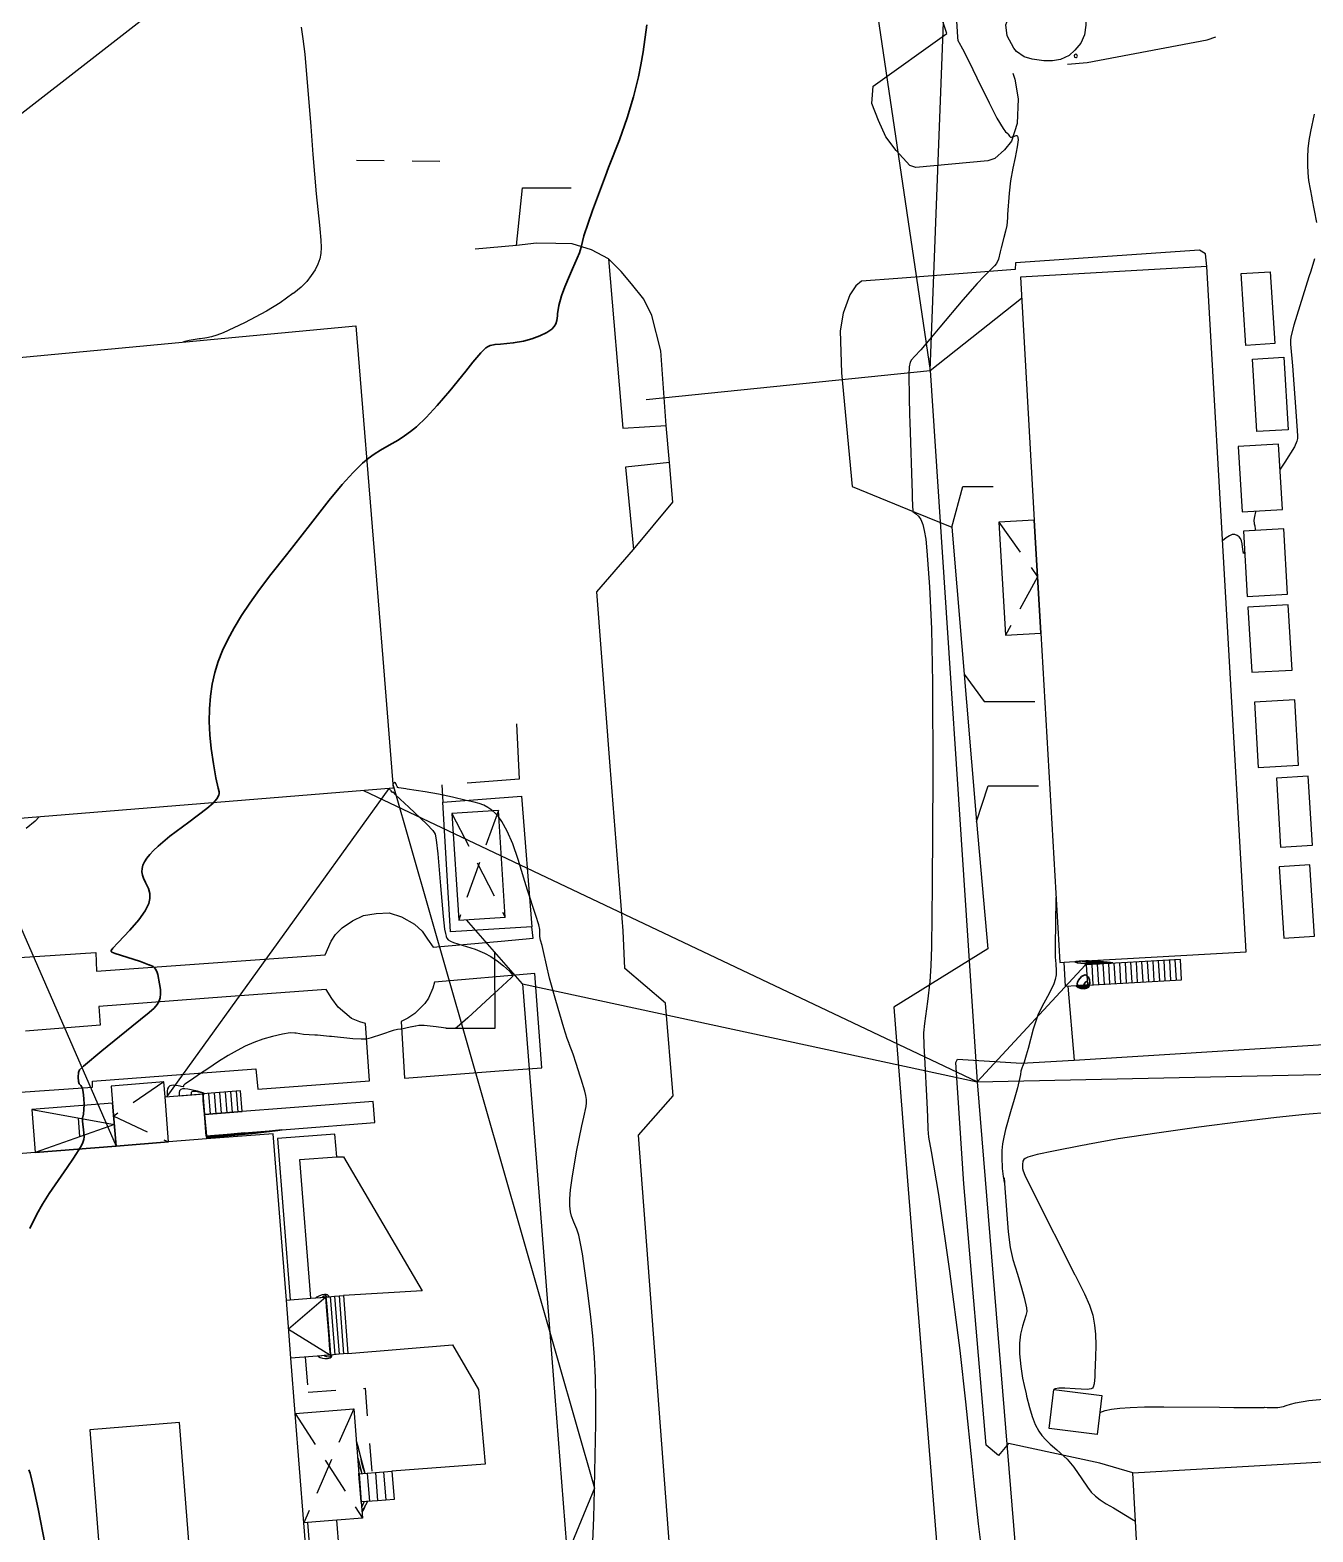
# Model space of a CAD drawing. Header units: metres. Extents: x 1233805 to 1234355, y 654698 to 655114.
# Drawn here: x 1234042.2 to 1234111.5, y 654749.3 to 654830.4 of the extents above; entities that cross this region are included whole.
import ezdxf

# ---------------------------------------------------------------- set-up
doc = ezdxf.new("R2010")
doc.units = ezdxf.units.M
doc.linetypes.add('ИИDash_15_15', pattern=[3, 1.5, -1.5])
doc.linetypes.add('ИИDash_20_10', pattern=[3, 2, -1])
for name, color, linetype, lineweight in [('ИИ_ГОРИЗОНТАЛИ_ОСН', 32, 'Continuous', 25), ('ИИ_ГОРИЗОНТАЛИ_УТОЛЩ', 32, 'Continuous', 30), ('ИИ_ДОРОГИ_АД', 7, 'Continuous', 25), ('ИИ_ЛЭП_НН', 250, 'Continuous', 25), ('ИИ_ОТМЕТКИ', 7, 'Continuous', 25), ('ИИ_СООРУЖЕНИЕ', 7, 'Continuous', 25), ('ИИ_СТРОЕНИЕ', 7, 'Continuous', 25)]:
    doc.layers.add(name, color=color, linetype=linetype, lineweight=lineweight)

msp = doc.modelspace()

# ---------------------------------------------------------------- linework, layer by layer
at = {"layer": 'ИИ_ГОРИЗОНТАЛИ_ОСН'}
for points, elevation in [([(1234092.202, 654831.791), (1234092.308, 654830.023), (1234092.311, 654829.987), (1234092.311, 654829.979), (1234092.325, 654829.856), (1234092.371, 654829.769), (1234092.38, 654829.756), (1234092.594, 654829.392), (1234092.931, 654828.729), (1234093.365, 654827.832), (1234094.028, 654826.466), (1234094.443, 654825.653), (1234094.783, 654825.08), (1234094.912, 654824.913), (1234095.027, 654824.809), (1234095.052, 654824.789), (1234095.134, 654824.681), (1234095.175, 654824.623), (1234095.228, 654824.616), (1234095.327, 654824.657), (1234095.34, 654824.664), (1234095.482, 654824.711), (1234095.527, 654824.702), (1234095.559, 654824.67), (1234095.582, 654824.593), (1234095.586, 654824.471), (1234095.539, 654824.09), (1234095.424, 654823.528), (1234095.301, 654822.939), (1234095.186, 654822.259), (1234095.104, 654821.586), (1234095.023, 654820.445), (1234095.013, 654820.269), (1234094.979, 654819.853), (1234094.917, 654819.538), (1234094.819, 654819.189), (1234094.667, 654818.633), (1234094.62, 654818.422), (1234094.525, 654818.035), (1234094.42, 654817.798), (1234094.32, 654817.669), (1234094.128, 654817.479), (1234093.759, 654817.117), (1234093.385, 654816.719), (1234092.603, 654815.825), (1234091.369, 654814.359), (1234090.914, 654813.815), (1234090.332, 654813.133), (1234090, 654812.773), (1234089.992, 654812.764), (1234089.838, 654812.596), (1234089.761, 654812.455), (1234089.711, 654812.218), (1234089.692, 654811.792), (1234089.696, 654810.566), (1234089.723, 654809.615), (1234089.737, 654809.217), (1234089.865, 654805.374), (1234089.874, 654805.095), (1234089.905, 654804.395), (1234090.052, 654804.281), (1234090.053, 654804.281), (1234090.207, 654804.143), (1234090.33, 654803.953), (1234090.435, 654803.693), (1234090.52, 654803.364), (1234090.597, 654802.895), (1234090.666, 654802.267), (1234090.801, 654800.326), (1234090.801, 654800.325), (1234090.801, 654800.325), (1234090.907, 654798.058), (1234090.959, 654795.132), (1234090.974, 654790.125), (1234090.953, 654784.19), (1234090.907, 654780.868), (1234090.869, 654779.849), (1234090.813, 654779.004), (1234090.699, 654777.91), (1234090.53, 654776.725), (1234090.529, 654776.72), (1234090.471, 654776.219), (1234090.496, 654775.521), (1234090.532, 654774.917), (1234090.665, 654772.452), (1234090.69, 654771.677), (1234090.714, 654771.026), (1234090.755, 654770.581), (1234090.885, 654769.82), (1234091.287, 654767.483), (1234091.89, 654763.342), (1234092.442, 654759.054), (1234092.753, 654756.278), (1234093.084, 654752.98), (1234093.191, 654751.884), (1234093.435, 654749.686), (1234093.537, 654748.825)], 4.5), ([(1234056.847, 654830.562), (1234056.94, 654829.94), (1234057.035, 654829.098), (1234057.362, 654825.193), (1234057.481, 654823.687), (1234057.663, 654821.556), (1234057.829, 654819.856), (1234057.849, 654819.668), (1234057.911, 654819.05), (1234057.929, 654818.663), (1234057.912, 654818.339), (1234057.856, 654818.053), (1234057.751, 654817.763), (1234057.595, 654817.457), (1234057.389, 654817.14), (1234057.144, 654816.826), (1234056.845, 654816.516), (1234056.444, 654816.198), (1234056.419, 654816.179), (1234056.399, 654816.164), (1234055.704, 654815.669), (1234054.975, 654815.221), (1234053.788, 654814.592), (1234052.628, 654814.055), (1234052.291, 654813.924), (1234052.008, 654813.835), (1234051.749, 654813.778), (1234051.403, 654813.729), (1234051.329, 654813.719), (1234050.799, 654813.634), (1234050.487, 654813.554)], 3.5), ([(1234111.589, 654825.858), (1234111.387, 654824.93), (1234111.308, 654824.445), (1234111.254, 654823.981), (1234111.225, 654823.535), (1234111.221, 654823.103), (1234111.241, 654822.694), (1234111.284, 654822.285), (1234111.457, 654821.344), (1234111.465, 654821.307), (1234111.715, 654820.009)], 5), ([(1234111.616, 654818.039), (1234111.405, 654817.373), (1234111.304, 654817.064), (1234110.483, 654814.466), (1234110.325, 654813.822), (1234110.305, 654813.632), (1234110.315, 654813.456), (1234110.317, 654813.442), (1234110.413, 654812.266), (1234110.62, 654809.538), (1234110.687, 654808.48), (1234110.681, 654808.329), (1234110.654, 654808.196), (1234110.519, 654807.882), (1234109.997, 654807.061), (1234109.747, 654806.683)], 5), ([(1234108.444, 654804.419), (1234108.428, 654804.38), (1234108.358, 654804.131), (1234108.333, 654803.916), (1234108.352, 654803.721), (1234108.379, 654803.612), (1234108.41, 654803.433), (1234108.392, 654803.362)], 5), ([(1234107.828, 654802.286), (1234107.798, 654802.181), (1234107.773, 654802.118), (1234107.738, 654802.343), (1234107.696, 654802.654), (1234107.659, 654802.815), (1234107.609, 654802.93), (1234107.535, 654803.022), (1234107.428, 654803.1), (1234107.301, 654803.149), (1234107.166, 654803.144), (1234107.009, 654803.084), (1234106.829, 654802.967), (1234106.637, 654802.805)], 5), ([(1234042.694, 654787.89), (1234042.474, 654787.668), (1234041.985, 654787.265)], 3.5), ([(1234097.637, 654783.533), (1234097.633, 654783.444), (1234097.599, 654780.93), (1234097.599, 654780.305), (1234097.623, 654779.947), (1234097.626, 654779.917), (1234097.648, 654779.613), (1234097.639, 654779.357), (1234097.598, 654779.108), (1234097.524, 654778.867), (1234097.399, 654778.594), (1234097.178, 654778.193), (1234096.875, 654777.638), (1234096.663, 654777.178), (1234096.404, 654776.43), (1234096.125, 654775.381), (1234096.034, 654775.022), (1234095.921, 654774.639), (1234095.82, 654774.408), (1234095.804, 654774.378), (1234095.746, 654774.149), (1234095.711, 654773.964), (1234095.552, 654773.251), (1234095.348, 654772.505), (1234095.221, 654772.087), (1234094.907, 654771.007), (1234094.813, 654770.593), (1234094.751, 654770.225), (1234094.717, 654769.873), (1234094.706, 654769.507), (1234094.736, 654768.902), (1234094.79, 654768.466), (1234094.814, 654768.287), (1234094.822, 654768.23), (1234094.834, 654768.15), (1234094.834, 654768.144), (1234094.836, 654768.131)], 5), ([(1234112.412, 654771.912), (1234111.11, 654771.81), (1234109.547, 654771.647), (1234107.606, 654771.416), (1234105.352, 654771.124), (1234103.082, 654770.81), (1234100.998, 654770.493), (1234099.334, 654770.193), (1234099.264, 654770.18), (1234099.054, 654770.14), (1234097.501, 654769.837), (1234096.615, 654769.644), (1234096.117, 654769.5), (1234095.976, 654769.438), (1234095.895, 654769.376), (1234095.848, 654769.296), (1234095.847, 654769.294), (1234095.846, 654769.289), (1234095.82, 654769.115), (1234095.831, 654768.892), (1234095.864, 654768.762), (1234095.959, 654768.533), (1234096.4, 654767.611), (1234098.663, 654763.156), (1234098.676, 654763.13), (1234099.18, 654762.127), (1234099.45, 654761.514), (1234099.624, 654760.975), (1234099.726, 654760.422), (1234099.767, 654759.936), (1234099.783, 654759.357), (1234099.774, 654758.691), (1234099.738, 654757.853), (1234099.731, 654757.707), (1234099.728, 654757.646), (1234099.701, 654757.251), (1234099.649, 654757.071), (1234099.604, 654757.019), (1234099.541, 654756.984), (1234099.325, 654756.959), (1234098.681, 654756.99), (1234098.122, 654757.021), (1234097.795, 654757.019), (1234097.6, 654756.981), (1234097.546, 654756.948)], 5.5), ([(1234094.832, 654768.392), (1234094.872, 654767.839), (1234095.061, 654765.466), (1234095.162, 654764.621), (1234095.307, 654763.977), (1234095.549, 654763.191), (1234095.779, 654762.447), (1234095.919, 654761.918), (1234096.038, 654761.374), (1234096.064, 654761.173), (1234096.007, 654760.955), (1234096.005, 654760.948), (1234095.834, 654760.382), (1234095.727, 654759.947), (1234095.661, 654759.448), (1234095.673, 654758.873), (1234095.737, 654758.194), (1234095.824, 654757.558), (1234095.911, 654757.173), (1234096.022, 654756.723), (1234096.05, 654756.599), (1234096.197, 654755.978), (1234096.346, 654755.486), (1234096.518, 654755.061), (1234096.71, 654754.707), (1234096.879, 654754.472), (1234097.085, 654754.238), (1234097.331, 654754.001), (1234097.681, 654753.699), (1234098.238, 654753.197), (1234098.608, 654752.756), (1234099.032, 654752.126), (1234099.332, 654751.675), (1234099.542, 654751.414), (1234099.766, 654751.193), (1234100.023, 654750.991), (1234100.357, 654750.776), (1234100.737, 654750.553), (1234101.718, 654749.971), (1234101.933, 654749.836)], 5), ([(1234100.01, 654755.717), (1234100.295, 654755.818), (1234100.639, 654755.892), (1234101.087, 654755.949), (1234101.643, 654755.988), (1234102.428, 654756.012), (1234103.463, 654756.021), (1234106.47, 654755.992), (1234107.253, 654755.981), (1234108.345, 654755.975), (1234108.891, 654755.989), (1234108.915, 654755.991), (1234109.055, 654755.988), (1234109.221, 654755.98), (1234109.628, 654755.989), (1234109.934, 654756.038), (1234110.084, 654756.089), (1234110.319, 654756.169), (1234110.578, 654756.234), (1234111.298, 654756.35), (1234113.1, 654756.52)], 5.5), ([(1234072.613, 654748.733), (1234072.66, 654750.017), (1234072.703, 654751.54), (1234072.705, 654751.613), (1234055.795, 654710.645)], 4.5)]:
    msp.add_lwpolyline(points, dxfattribs=dict(at, elevation=elevation))
for points, elevation in [([(1234098.794, 654828.992), (1234098.763, 654829.06), (1234098.701, 654829.096), (1234098.641, 654829.071), (1234098.614, 654829.007), (1234098.643, 654828.95), (1234098.707, 654828.92), (1234098.75, 654828.927), (1234098.782, 654828.952), (1234098.794, 654828.992)], 5), ([(1234061.595, 654789.419), (1234061.596, 654789.415), (1234061.615, 654789.395), (1234061.625, 654789.385), (1234061.67, 654789.334), (1234061.697, 654789.297), (1234061.736, 654789.246), (1234061.762, 654789.226), (1234061.778, 654789.232), (1234061.784, 654789.234), (1234061.799, 654789.241), (1234061.82, 654789.226), (1234061.821, 654789.224), (1234061.92, 654789.106), (1234062.195, 654788.842), (1234062.66, 654788.414), (1234063.636, 654787.505), (1234063.957, 654787.165), (1234064.037, 654787.053), (1234064.086, 654786.952), (1234064.149, 654786.661), (1234064.229, 654785.904), (1234064.378, 654784.163), (1234064.519, 654782.511), (1234064.59, 654781.826), (1234064.638, 654781.598), (1234064.639, 654781.597), (1234064.688, 654781.443), (1234064.689, 654781.437), (1234064.721, 654781.337), (1234064.791, 654781.253), (1234064.91, 654781.174), (1234065.079, 654781.1), (1234065.541, 654780.96), (1234066.243, 654780.745), (1234066.757, 654780.534), (1234067.098, 654780.347), (1234067.442, 654780.116), (1234067.784, 654779.845), (1234068.097, 654779.553), (1234068.219, 654779.419), (1234068.27, 654779.333), (1234068.266, 654779.274), (1234068.204, 654779.207), (1234068.201, 654779.204), (1234067.487, 654778.545), (1234067.302, 654778.374), (1234065.848, 654777.028), (1234065.273, 654776.528), (1234065.199, 654776.482), (1234065.112, 654776.46), (1234064.804, 654776.462), (1234064.141, 654776.541), (1234063.499, 654776.618), (1234063.206, 654776.627), (1234063.034, 654776.591), (1234063.025, 654776.588), (1234062.851, 654776.544), (1234062.833, 654776.541), (1234062.582, 654776.489), (1234062.505, 654776.468), (1234062.29, 654776.422), (1234062.236, 654776.422), (1234062.053, 654776.408), (1234061.813, 654776.349), (1234061.196, 654776.142), (1234060.629, 654775.951), (1234060.368, 654775.886), (1234060.187, 654775.878), (1234060.158, 654775.879), (1234060.083, 654775.88), (1234059.643, 654775.899), (1234058.481, 654776.023), (1234058.373, 654776.035), (1234057.732, 654776.094), (1234057.581, 654776.1), (1234056.968, 654776.136), (1234056.571, 654776.199), (1234056.503, 654776.213), (1234056.249, 654776.227), (1234055.828, 654776.16), (1234055.305, 654776.035), (1234054.783, 654775.88), (1234054.287, 654775.7), (1234053.821, 654775.5), (1234053.379, 654775.276), (1234052.899, 654775.002), (1234052.386, 654774.681), (1234051.793, 654774.284), (1234051.412, 654774.022), (1234051.053, 654773.778), (1234050.912, 654773.686), (1234050.553, 654773.444), (1234050.479, 654773.375), (1234050.484, 654773.336), (1234050.486, 654773.334), (1234050.496, 654773.318), (1234050.481, 654773.312), (1234050.368, 654773.328), (1234050.315, 654773.339), (1234049.96, 654773.393), (1234049.837, 654773.386), (1234049.746, 654773.357), (1234049.676, 654773.295), (1234049.629, 654773.198), (1234049.606, 654773.067), (1234049.605, 654772.891), (1234049.613, 654772.779)], 4.5), ([(1234072.705, 654751.613), (1234072.706, 654751.64), (1234072.776, 654755.093), (1234072.773, 654756.423), (1234072.746, 654757.588), (1234072.689, 654758.703), (1234072.6, 654759.847), (1234072.478, 654761.027), (1234072.303, 654762.445), (1234072.049, 654764.278), (1234071.947, 654764.847), (1234071.846, 654765.283), (1234071.738, 654765.623), (1234071.588, 654765.997), (1234071.463, 654766.31), (1234071.396, 654766.553), (1234071.358, 654766.872), (1234071.359, 654767.26), (1234071.4, 654767.744), (1234071.485, 654768.374), (1234071.728, 654769.8), (1234072.007, 654771.194), (1234072.118, 654771.67), (1234072.241, 654772.25), (1234072.26, 654772.444), (1234072.258, 654772.627), (1234072.232, 654772.833), (1234072.18, 654773.071), (1234071.978, 654773.729), (1234071.925, 654773.888), (1234071.711, 654774.561), (1234071.551, 654775.066), (1234071.334, 654775.632), (1234071.33, 654775.642), (1234071.223, 654775.92), (1234071.041, 654776.49), (1234070.602, 654777.965), (1234070.267, 654779.173), (1234069.934, 654780.61), (1234069.863, 654780.935), (1234069.785, 654781.23), (1234069.744, 654781.433), (1234069.745, 654781.529), (1234069.738, 654781.801), (1234069.688, 654782.066), (1234069.523, 654782.565), (1234069.075, 654783.926), (1234068.935, 654784.402), (1234068.578, 654785.582), (1234068.281, 654786.436), (1234067.987, 654787.126), (1234067.695, 654787.649), (1234067.527, 654787.879), (1234067.345, 654788.08), (1234067.148, 654788.254), (1234066.936, 654788.4), (1234066.713, 654788.519), (1234066.469, 654788.615), (1234066.202, 654788.692), (1234065.853, 654788.766), (1234065.769, 654788.782), (1234065.031, 654788.949), (1234064.259, 654789.123), (1234063.555, 654789.246), (1234062.572, 654789.391), (1234062.495, 654789.402), (1234062.121, 654789.464), (1234062.061, 654789.489), (1234062.031, 654789.53), (1234062.002, 654789.606), (1234061.936, 654789.74), (1234061.9, 654789.743), (1234061.844, 654789.7), (1234061.807, 654789.669)], 4.5), ([(1234098.974, 654780.096), (1234098.974, 654780.096)], 7), ([(1234099.129, 654780.105), (1234099.129, 654780.105)], 5.5), ([(1234099.19, 654780.109), (1234099.19, 654780.109)], 7), ([(1234099.21, 654780.11), (1234099.21, 654780.11)], 7.5), ([(1234099.259, 654780.112), (1234099.261, 654780.112), (1234099.261, 654780.112), (1234099.262, 654780.112), (1234099.263, 654780.112), (1234099.264, 654780.112), (1234099.264, 654780.112), (1234099.265, 654780.112), (1234099.266, 654780.112), (1234099.267, 654780.112), (1234099.266, 654780.113), (1234099.263, 654780.113)], 9), ([(1234099.278, 654780.113), (1234099.259, 654780.111)], 8.5), ([(1234099.314, 654780.112), (1234099.259, 654780.111)], 7.5), ([(1234099.333, 654780.112), (1234099.259, 654780.11)], 7), ([(1234099.351, 654780.112), (1234099.259, 654780.11)], 6.5), ([(1234099.387, 654780.112), (1234099.259, 654780.108)], 5.5), ([(1234099.26, 654780.088), (1234099.3, 654780.087), (1234099.3, 654780.087), (1234099.339, 654780.089), (1234099.366, 654780.091), (1234099.379, 654780.091), (1234099.383, 654780.092), (1234099.418, 654780.093), (1234099.459, 654780.096), (1234099.459, 654780.096), (1234099.473, 654780.098), (1234099.453, 654780.101), (1234099.278, 654780.113)], 8.5), ([(1234099.263, 654780.039), (1234099.379, 654780.036), (1234099.379, 654780.036), (1234099.494, 654780.043), (1234099.571, 654780.047), (1234099.61, 654780.049), (1234099.621, 654780.05), (1234099.725, 654780.056), (1234099.842, 654780.062), (1234099.843, 654780.062), (1234099.885, 654780.068), (1234099.827, 654780.078), (1234099.314, 654780.112)], 7.5), ([(1234099.265, 654780.015), (1234099.418, 654780.011), (1234099.418, 654780.011), (1234099.572, 654780.02), (1234099.673, 654780.026), (1234099.725, 654780.029), (1234099.741, 654780.029), (1234099.879, 654780.037), (1234100.034, 654780.046), (1234100.035, 654780.046), (1234100.091, 654780.053), (1234100.014, 654780.066), (1234099.333, 654780.112)], 7), ([(1234099.266, 654779.99), (1234099.457, 654779.986), (1234099.458, 654779.986), (1234099.649, 654779.997), (1234099.776, 654780.004), (1234099.84, 654780.008), (1234099.86, 654780.009), (1234100.032, 654780.018), (1234100.226, 654780.029), (1234100.227, 654780.029), (1234100.297, 654780.038), (1234100.201, 654780.055), (1234099.351, 654780.112)], 6.5), ([(1234099.269, 654779.942), (1234099.536, 654779.936), (1234099.537, 654779.936), (1234099.804, 654779.951), (1234099.981, 654779.961), (1234100.071, 654779.966), (1234100.098, 654779.967), (1234100.339, 654779.981), (1234100.61, 654779.996), (1234100.611, 654779.996), (1234100.709, 654780.008), (1234100.575, 654780.032), (1234099.964, 654780.086), (1234099.387, 654780.112)], 5.5), ([(1234099.309, 654779.239), (1234099.309, 654779.239)], 6.5), ([(1234098.728, 654778.768), (1234098.827, 654778.679), (1234098.987, 654778.621), (1234099.176, 654778.607), (1234099.312, 654778.634), (1234099.41, 654778.696), (1234099.469, 654778.794), (1234099.472, 654778.811)], 5.5), ([(1234098.901, 654778.778), (1234098.971, 654778.714), (1234099.086, 654778.673), (1234099.221, 654778.663), (1234099.318, 654778.682), (1234099.388, 654778.727), (1234099.431, 654778.797), (1234099.433, 654778.808)], 6.5), ([(1234098.987, 654778.783), (1234099.043, 654778.732), (1234099.135, 654778.699), (1234099.243, 654778.691), (1234099.321, 654778.706), (1234099.378, 654778.742), (1234099.412, 654778.798), (1234099.413, 654778.807)], 7), ([(1234099.073, 654778.788), (1234099.115, 654778.75), (1234099.184, 654778.725), (1234099.266, 654778.719), (1234099.325, 654778.73), (1234099.367, 654778.757), (1234099.392, 654778.799), (1234099.394, 654778.806)], 7.5), ([(1234099.251, 654778.798), (1234099.259, 654778.785), (1234099.311, 654778.774), (1234099.345, 654778.787), (1234099.351, 654778.804)], 8.5), ([(1234099.332, 654778.803), (1234099.333, 654778.802), (1234099.334, 654778.803)], 9), ([(1234051.619, 654772.937), (1234051.588, 654772.961), (1234051.298, 654773.054), (1234051.277, 654773.059), (1234051.242, 654773.067), (1234050.73, 654773.178), (1234050.558, 654773.197), (1234050.432, 654773.192), (1234050.338, 654773.157), (1234050.278, 654773.091), (1234050.252, 654772.993), (1234050.252, 654772.842), (1234050.253, 654772.829)], 5), ([(1234051.575, 654772.933), (1234051.564, 654772.946), (1234051.418, 654772.992), (1234051.407, 654772.995), (1234051.39, 654772.999), (1234051.132, 654773.055), (1234050.982, 654773.062), (1234050.93, 654773.041), (1234050.902, 654772.996), (1234050.9, 654772.88)], 5.5), ([(1234051.722, 654770.617), (1234052.212, 654770.653), (1234053.666, 654770.811), (1234053.775, 654770.829)], 5.5), ([(1234051.727, 654770.556), (1234051.729, 654770.556), (1234052.701, 654770.64), (1234054.384, 654770.806), (1234055.59, 654770.953), (1234055.801, 654770.989)], 5), ([(1234058.35, 654761.963), (1234058.326, 654762.013), (1234058.274, 654762.063), (1234058.205, 654762.09), (1234058.115, 654762.094), (1234057.98, 654762.069), (1234057.831, 654762.016), (1234057.699, 654761.948), (1234057.647, 654761.908)], 5), ([(1234058.242, 654761.955), (1234058.24, 654761.965), (1234058.204, 654762.013), (1234058.15, 654762.022), (1234058.062, 654761.994), (1234058.006, 654761.936)], 5.5), ([(1234057.75, 654758.762), (1234057.775, 654758.74), (1234057.88, 654758.681), (1234057.998, 654758.641), (1234058.126, 654758.621), (1234058.26, 654758.622), (1234058.411, 654758.659), (1234058.461, 654758.699), (1234058.498, 654758.755), (1234058.515, 654758.822)], 5), ([(1234058.091, 654758.789), (1234058.101, 654758.778), (1234058.213, 654758.728), (1234058.345, 654758.718), (1234058.421, 654758.737), (1234058.465, 654758.785), (1234058.473, 654758.819)], 5.5), ([(1234060.288, 654752.425), (1234060.266, 654752.501), (1234060.185, 654752.753), (1234060.115, 654753.041), (1234060.082, 654753.201), (1234059.941, 654753.818), (1234059.835, 654754.122)], 5), ([(1234060.13, 654752.412), (1234060.119, 654752.451), (1234060.043, 654752.723), (1234060.026, 654752.803), (1234059.955, 654753.113), (1234059.902, 654753.266)], 5.5), ([(1234060.111, 654750.607), (1234060.127, 654750.62), (1234060.19, 654750.738), (1234060.199, 654750.76), (1234060.21, 654750.785), (1234060.242, 654750.884), (1234060.243, 654750.887)], 5.5), ([(1234060.132, 654750.337), (1234060.164, 654750.368), (1234060.229, 654750.467), (1234060.289, 654750.603), (1234060.306, 654750.645), (1234060.38, 654750.796), (1234060.429, 654750.902)], 5)]:
    msp.add_lwpolyline(points, close=True, dxfattribs=dict(at, elevation=elevation))
at = {"layer": 'ИИ_ГОРИЗОНТАЛИ_УТОЛЩ', "elevation": 4}
for points in [[(1234075.526, 654830.687), (1234075.329, 654829.223), (1234075.208, 654828.531), (1234075.073, 654827.876), (1234074.803, 654826.798), (1234074.46, 654825.67), (1234074.044, 654824.482), (1234073.463, 654822.974), (1234073.29, 654822.533), (1234072.585, 654820.663), (1234072.122, 654819.292), (1234071.973, 654818.683), (1234071.895, 654818.373), (1234071.516, 654817.499), (1234071.347, 654817.128), (1234071.097, 654816.539), (1234070.919, 654816.041), (1234070.778, 654815.528), (1234070.704, 654815.077), (1234070.694, 654814.962), (1234070.666, 654814.715), (1234070.614, 654814.54), (1234070.524, 654814.384), (1234070.39, 654814.243), (1234070.121, 654814.058), (1234069.752, 654813.877), (1234069.315, 654813.717), (1234068.854, 654813.594), (1234068.304, 654813.501), (1234067.614, 654813.44), (1234067.323, 654813.418), (1234067.055, 654813.366), (1234066.947, 654813.313), (1234066.834, 654813.234), (1234066.551, 654812.958), (1234066.126, 654812.455), (1234065.736, 654811.968), (1234064.878, 654810.905), (1234064.203, 654810.115), (1234063.601, 654809.469), (1234063.075, 654808.971), (1234062.762, 654808.715), (1234062.432, 654808.478), (1234062.079, 654808.254), (1234061.607, 654807.982), (1234061.139, 654807.711), (1234060.792, 654807.49), (1234060.47, 654807.257), (1234060.166, 654807.006), (1234059.651, 654806.506), (1234059.058, 654805.845), (1234058.364, 654805.001), (1234057.345, 654803.701), (1234056.446, 654802.551), (1234056.048, 654802.049), (1234055.207, 654800.981), (1234054.6, 654800.18), (1234054.073, 654799.447), (1234053.62, 654798.768), (1234053.218, 654798.107), (1234052.877, 654797.477), (1234052.594, 654796.874), (1234052.367, 654796.292), (1234052.184, 654795.691), (1234052.044, 654795.065), (1234051.947, 654794.414), (1234051.893, 654793.738), (1234051.882, 654793.045), (1234051.913, 654792.326), (1234051.986, 654791.583), (1234052.106, 654790.763), (1234052.24, 654790.01), (1234052.364, 654789.446), (1234052.406, 654789.25), (1234052.411, 654789.154), (1234052.395, 654789.066), (1234052.294, 654788.873), (1234052.083, 654788.637), (1234051.753, 654788.347), (1234050.774, 654787.607), (1234049.757, 654786.845), (1234049.115, 654786.316), (1234048.867, 654786.083), (1234048.663, 654785.864), (1234048.501, 654785.658), (1234048.378, 654785.463), (1234048.294, 654785.275), (1234048.248, 654785.095), (1234048.239, 654784.918), (1234048.267, 654784.743), (1234048.327, 654784.575), (1234048.437, 654784.347), (1234048.59, 654784.017), (1234048.661, 654783.751), (1234048.667, 654783.486), (1234048.605, 654783.217), (1234048.524, 654783.026), (1234048.407, 654782.816), (1234048.069, 654782.333), (1234047.595, 654781.776), (1234046.956, 654781.109), (1234046.937, 654781.089), (1234046.659, 654780.8), (1234046.574, 654780.668), (1234046.577, 654780.625), (1234046.61, 654780.59), (1234046.8, 654780.512), (1234047.423, 654780.31), (1234048.159, 654780.07), (1234048.531, 654779.936), (1234048.616, 654779.904), (1234048.639, 654779.896), (1234048.842, 654779.805), (1234048.918, 654779.74), (1234048.979, 654779.661), (1234049.04, 654779.539), (1234049.094, 654779.376), (1234049.195, 654778.87), (1234049.24, 654778.557), (1234049.252, 654778.326), (1234049.232, 654778.124), (1234049.178, 654777.948), (1234049.071, 654777.762), (1234048.896, 654777.563), (1234048.634, 654777.326), (1234048.171, 654776.948), (1234047.69, 654776.561), (1234046.075, 654775.256), (1234045.091, 654774.426), (1234045.046, 654774.386), (1234045.03, 654774.373), (1234044.872, 654774.219), (1234044.818, 654774.083), (1234044.796, 654773.821), (1234044.816, 654773.586), (1234044.857, 654773.475), (1234044.932, 654773.373), (1234044.968, 654773.33), (1234045.027, 654773.211), (1234045.067, 654773.016), (1234045.102, 654772.684), (1234045.116, 654772.351), (1234045.107, 654772.076), (1234045.079, 654771.825), (1234045.038, 654771.66), (1234045.034, 654771.648), (1234045.037, 654771.445), (1234045.1, 654770.813), (1234045.105, 654770.769), (1234045.119, 654770.597), (1234045.105, 654770.467), (1234045.054, 654770.304), (1234044.951, 654770.095), (1234044.547, 654769.458), (1234044.194, 654768.953), (1234043.225, 654767.535), (1234042.865, 654766.958), (1234042.565, 654766.433), (1234042.178, 654765.651)], [(1234042.127, 654752.618), (1234042.195, 654752.426), (1234042.368, 654751.754), (1234042.633, 654750.512), (1234043.017, 654748.567), (1234044.794, 654739.128), (1234045.813, 654733.684), (1234046.546, 654729.883), (1234046.765, 654728.823), (1234046.922, 654728.148), (1234047.032, 654727.758), (1234047.123, 654727.517), (1234047.135, 654727.489), (1234047.145, 654727.425), (1234047.11, 654727.371), (1234047.04, 654727.329), (1234046.867, 654727.265), (1234046.056, 654727.013), (1234044.781, 654726.65), (1234043.712, 654726.389), (1234042.834, 654726.225), (1234042.47, 654726.18), (1234042.157, 654726.16)]]:
    msp.add_lwpolyline(points, dxfattribs=at)
at = {"layer": 'ИИ_ГОРИЗОНТАЛИ_УТОЛЩ'}
for points, elevation in [([(1234099.369, 654780.112), (1234098.892, 654780.1), (1234098.735, 654780.08), (1234098.676, 654780.057), (1234098.803, 654780.014), (1234099.157, 654779.969), (1234099.497, 654779.961), (1234099.497, 654779.961), (1234099.726, 654779.974), (1234099.879, 654779.982), (1234099.956, 654779.987), (1234099.979, 654779.988), (1234100.186, 654780), (1234100.418, 654780.012), (1234100.419, 654780.012), (1234100.503, 654780.023), (1234100.388, 654780.043), (1234099.863, 654780.09), (1234099.369, 654780.112)], 6), ([(1234099.296, 654780.113), (1234099.062, 654780.094), (1234099.225, 654780.064), (1234099.339, 654780.062), (1234099.339, 654780.062), (1234099.417, 654780.066), (1234099.468, 654780.069), (1234099.494, 654780.07), (1234099.502, 654780.071), (1234099.572, 654780.075), (1234099.65, 654780.079), (1234099.651, 654780.079), (1234099.679, 654780.083), (1234099.64, 654780.089), (1234099.296, 654780.113)], 8), ([(1234098.787, 654778.871), (1234098.814, 654778.773), (1234098.899, 654778.697), (1234099.037, 654778.647), (1234099.199, 654778.635), (1234099.315, 654778.658), (1234099.399, 654778.712), (1234099.45, 654778.796), (1234099.468, 654778.91), (1234099.447, 654779.081), (1234099.387, 654779.233), (1234099.305, 654779.326), (1234099.208, 654779.353), (1234099.121, 654779.328), (1234099.023, 654779.264), (1234098.859, 654779.073), (1234098.806, 654778.965), (1234098.787, 654778.871)], 6), ([(1234099.149, 654778.826), (1234099.158, 654778.793), (1234099.187, 654778.767), (1234099.288, 654778.746), (1234099.356, 654778.772), (1234099.379, 654778.839), (1234099.352, 654778.948), (1234099.324, 654778.98), (1234099.291, 654778.989), (1234099.229, 654778.959), (1234099.174, 654778.894), (1234099.149, 654778.826)], 8), ([(1234051.621, 654771.801), (1234051.621, 654771.801), (1234051.642, 654771.615), (1234051.701, 654770.86), (1234051.711, 654770.667), (1234051.711, 654770.667), (1234051.724, 654770.667), (1234051.75, 654770.67), (1234051.732, 654770.673), (1234051.725, 654770.673), (1234051.724, 654770.673), (1234051.724, 654770.673), (1234051.723, 654770.673), (1234051.722, 654770.673), (1234051.721, 654770.673), (1234051.721, 654770.673), (1234051.705, 654770.862), (1234051.661, 654771.409), (1234051.63, 654771.803), (1234051.557, 654772.739), (1234051.557, 654772.739), (1234051.541, 654772.929), (1234051.538, 654772.931), (1234051.538, 654772.931), (1234051.538, 654772.931), (1234051.531, 654772.932), (1234051.544, 654772.743), (1234051.558, 654772.572), (1234051.604, 654771.994), (1234051.604, 654771.994), (1234051.614, 654771.861), (1234051.619, 654771.809), (1234051.621, 654771.801)], 6), ([(1234058.426, 654758.818), (1234058.43, 654758.815), (1234058.432, 654758.818), (1234058.39, 654759.349), (1234058.226, 654761.431), (1234058.184, 654761.951), (1234058.222, 654761.43), (1234058.273, 654760.775), (1234058.318, 654760.201), (1234058.333, 654760.005), (1234058.384, 654759.348), (1234058.413, 654758.979), (1234058.422, 654758.86), (1234058.424, 654758.841), (1234058.426, 654758.818)], 6), ([(1234059.957, 654752.412), (1234059.958, 654752.397), (1234059.982, 654752.139), (1234060.028, 654751.578), (1234060.065, 654751.123), (1234060.089, 654750.871), (1234060.091, 654750.873), (1234060.091, 654750.874), (1234060.091, 654750.874), (1234060.072, 654751.128), (1234059.993, 654752.141), (1234059.972, 654752.399), (1234059.972, 654752.401), (1234059.971, 654752.404), (1234059.971, 654752.405), (1234059.966, 654752.415), (1234059.963, 654752.416), (1234059.959, 654752.415), (1234059.957, 654752.412)], 6)]:
    msp.add_lwpolyline(points, close=True, dxfattribs=dict(at, elevation=elevation))
at = {"layer": 'ИИ_ДОРОГИ_АД'}
for points in [[(1234095.305, 654828.079), (1234095.412, 654827.754), (1234095.595, 654826.69), (1234095.54, 654825.363), (1234095.238, 654824.4), (1234094.854, 654823.943), (1234094.341, 654823.467), (1234093.957, 654823.348), (1234090.055, 654822.976), (1234089.731, 654823.095), (1234089.002, 654823.898), (1234088.442, 654824.64), (1234088.045, 654825.519), (1234087.682, 654826.445), (1234087.756, 654827.368), (1234091.739, 654830.224), (1234087.732, 654842.407)], [(1234098.264, 654828.567), (1234099.325, 654828.659), (1234105.811, 654829.886), (1234106.281, 654830.036)], [(1234077.005, 654745.182), (1234075.072, 654770.692), (1234076.943, 654772.813), (1234076.537, 654777.828), (1234074.337, 654779.7), (1234074.252, 654781.738), (1234073.539, 654790.628), (1234072.832, 654800.044), (1234074.813, 654802.333), (1234076.927, 654804.895), (1234076.754, 654807.046), (1234076.569, 654809.041), (1234076.275, 654813.081), (1234075.797, 654814.98), (1234075.357, 654815.861), (1234074.706, 654816.698), (1234074.135, 654817.361), (1234073.458, 654818.039), (1234072.539, 654818.532), (1234071.489, 654818.851), (1234070.613, 654818.878), (1234069.564, 654818.891), (1234068.484, 654818.771), (1234066.241, 654818.571)], [(1234073.458, 654818.039), (1234074.232, 654808.899), (1234076.569, 654809.041)], [(1234105.788, 654817.623), (1234105.723, 654818.322), (1234105.4, 654818.508), (1234095.454, 654817.832), (1234095.431, 654817.476), (1234089.084, 654816.977), (1234087.13, 654816.847), (1234086.817, 654816.585), (1234086.504, 654816.098), (1234086.134, 654815.117), (1234085.973, 654814.154), (1234086.052, 654811.883), (1234086.618, 654805.745), (1234090.002, 654804.355), (1234092.001, 654803.554), (1234093.341, 654787.652), (1234093.949, 654780.762), (1234088.881, 654777.62), (1234089.488, 654769.788), (1234091.689, 654742.45), (1234094.052, 654713.066), (1234094.563, 654707.467), (1234094.695, 654706.402)], [(1234076.754, 654807.046), (1234074.377, 654806.794), (1234074.813, 654802.333)], [(1234068.49, 654792.912), (1234068.629, 654789.931), (1234065.813, 654789.712)], [(1234064.442, 654789.617), (1234064.493, 654788.696)], [(1234041.626, 654780.296), (1234045.75, 654780.563), (1234045.789, 654779.562), (1234058.144, 654780.443), (1234058.466, 654781.182), (1234058.71, 654781.529), (1234059.064, 654781.891), (1234059.623, 654782.276), (1234060.216, 654782.562), (1234060.893, 654782.672), (1234061.602, 654782.704), (1234062.271, 654782.499), (1234062.979, 654782.09), (1234063.391, 654781.719), (1234063.667, 654781.294), (1234063.974, 654780.861), (1234067.653, 654781.175), (1234069.38, 654781.342), (1234069.305, 654781.957)], [(1234041.158, 654772.984), (1234045.574, 654773.297), (1234045.564, 654773.61), (1234054.404, 654774.279), (1234054.51, 654773.187), (1234060.536, 654773.633), (1234060.328, 654776.729), (1234060.016, 654776.825), (1234059.564, 654776.994), (1234058.839, 654777.607), (1234058.509, 654778.088), (1234058.196, 654778.569), (1234052.794, 654778.161), (1234045.903, 654777.648), (1234045.987, 654776.631), (1234041.943, 654776.31)], [(1234098.283, 654778.742), (1234098.619, 654774.739)], [(1234101.782, 654752.455), (1234100.002, 654752.967), (1234095.074, 654754.034), (1234094.538, 654753.386), (1234093.864, 654753.947), (1234092.654, 654768.061), (1234092.22, 654774.618), (1234092.32, 654774.807), (1234095.77, 654774.582), (1234098.619, 654774.739), (1234115.837, 654775.829), (1234118.913, 654776.109)], [(1234058.77, 654769.532), (1234059.125, 654769.525), (1234063.38, 654762.293), (1234059.128, 654762.025)], [(1234059.374, 654758.89), (1234065.021, 654759.361), (1234066.426, 654756.955), (1234066.783, 654752.917), (1234061.748, 654752.54)]]:
    msp.add_lwpolyline(points, dxfattribs=at)
at = {"layer": 'ИИ_ДОРОГИ_АД', "linetype": 'ИИDash_15_15'}
for points in [[(1234059.839, 654823.377), (1234064.952, 654823.315)], [(1234057.053, 654758.707), (1234057.229, 654756.809), (1234060.304, 654757.02), (1234060.662, 654752.454)]]:
    msp.add_lwpolyline(points, dxfattribs=at)
at = {"layer": 'ИИ_ДОРОГИ_АД'}
for points in [[(1234064.493, 654788.696), (1234068.747, 654789.014), (1234069.305, 654781.957), (1234064.913, 654781.685)], [(1234069.475, 654779.439), (1234064.055, 654778.962), (1234063.956, 654778.646), (1234063.722, 654778.099), (1234063.526, 654777.804), (1234063.195, 654777.464), (1234062.991, 654777.263), (1234062.613, 654777.022), (1234062.248, 654776.831), (1234062.437, 654773.771), (1234067.549, 654774.164), (1234069.846, 654774.332)]]:
    msp.add_lwpolyline(points, close=True, dxfattribs=at)
at = {"layer": 'ИИ_ЛЭП_НН', "elevation": -11.67}
for points in [[(1234061.37, 654972.781), (1234066.385, 654943.719), (1234071.329, 654914.814), (1234077.199, 654872.039), (1234085.76, 654846.358), (1234090.839, 654812.015), (1234093.371, 654773.568), (1234096.033, 654741.241), (1234098.037, 654708.982), (1234098.255, 654706.63)], [(1234090.839, 654812.015), (1234091.863, 654838.846)], [(1234090.839, 654812.015), (1234095.78, 654815.921)], [(1234075.495, 654810.451), (1234090.839, 654812.015)], [(1234093.371, 654773.568), (1234114.382, 654774.034), (1234132.775, 654774.541), (1234133.809, 654802.226)], [(1234093.371, 654773.568), (1234060.225, 654789.308)], [(1234068.807, 654778.872), (1234065.775, 654782.338)], [(1234067.291, 654780.605), (1234067.31, 654776.452), (1234064.659, 654776.452)], [(1234093.371, 654773.568), (1234099.451, 654780.124)], [(1234068.807, 654778.872), (1234093.371, 654773.568)], [(1234068.807, 654778.872), (1234070.473, 654757.735), (1234072.723, 654728.912)]]:
    msp.add_lwpolyline(points, dxfattribs=at)
at = {"layer": 'ИИ_ЛЭП_НН'}
for points in [[(1234026.835, 654814.337), (1234060.293, 654840.339)], [(1234039.19, 654787.606), (1234046.84, 654770.104)]]:
    msp.add_lwpolyline(points, dxfattribs=at)
at = {"layer": 'ИИ_ОТМЕТКИ'}
for points, elevation in [([(1234068.484, 654818.771), (1234068.802, 654821.888), (1234071.438, 654821.888)], 3.792), ([(1234092.671, 654795.604), (1234093.753, 654794.13), (1234096.486, 654794.13)], 4.607), ([(1234093.341, 654787.652), (1234093.968, 654789.571), (1234096.701, 654789.571)], 4.621)]:
    msp.add_lwpolyline(points, dxfattribs=dict(at, elevation=elevation))
msp.add_lwpolyline([(1234092.001, 654803.554), (1234092.599, 654805.751), (1234094.241, 654805.751)], dxfattribs=at)
at = {"layer": 'ИИ_СООРУЖЕНИЕ'}
for points in [[(1234095.357, 654829.424), (1234095, 654830.086), (1234094.932, 654830.681), (1234095.085, 654831.122), (1234095.39, 654831.513), (1234095.985, 654831.921), (1234096.767, 654832.192), (1234097.548, 654832.243), (1234098.313, 654832.022), (1234098.941, 654831.666), (1234099.23, 654831.105), (1234099.247, 654830.664), (1234099.179, 654830.154), (1234098.975, 654829.695), (1234098.652, 654829.322), (1234098.347, 654829.033), (1234097.888, 654828.812), (1234097.446, 654828.744), (1234096.987, 654828.744), (1234096.359, 654828.829), (1234095.917, 654828.965), (1234095.509, 654829.254)], [(1234064.992, 654788.084), (1234065.359, 654782.311), (1234067.869, 654782.471), (1234067.503, 654788.243)]]:
    msp.add_lwpolyline(points, close=True, dxfattribs=at)
at = {"layer": 'ИИ_СООРУЖЕНИЕ', "linetype": 'ИИDash_20_10'}
for points in [[(1234064.992, 654788.084), (1234067.869, 654782.471)], [(1234067.503, 654788.243), (1234065.359, 654782.311)]]:
    msp.add_lwpolyline(points, dxfattribs=at)
at = {"layer": 'ИИ_СТРОЕНИЕ'}
for points in [[(1234095.716, 654817.046), (1234096.467, 654803.93), (1234096.818, 654797.814), (1234097.837, 654780.031), (1234098.084, 654780.045), (1234099.259, 654780.113), (1234107.909, 654780.608), (1234105.788, 654817.623), (1234095.716, 654817.046)], [(1234109.218, 654817.345), (1234109.458, 654813.462), (1234107.888, 654813.365), (1234107.648, 654817.248), (1234109.218, 654817.345)], [(1234033.38, 654811.948), (1234059.809, 654814.43), (1234060.865, 654801.347), (1234061.26, 654796.453), (1234061.826, 654789.437), (1234029.448, 654786.818), (1234027.777, 654807.565), (1234033.635, 654807.822), (1234033.38, 654811.948)], [(1234109.942, 654812.729), (1234110.184, 654808.813), (1234108.494, 654808.708), (1234108.252, 654812.625), (1234109.942, 654812.729)], [(1234107.491, 654807.899), (1234107.693, 654804.376), (1234109.872, 654804.501), (1234109.67, 654808.023), (1234107.491, 654807.899)], [(1234094.554, 654803.82), (1234094.904, 654797.704), (1234096.818, 654797.814), (1234096.467, 654803.93), (1234094.554, 654803.82)], [(1234107.769, 654803.327), (1234107.97, 654799.804), (1234110.15, 654799.929), (1234109.948, 654803.451), (1234107.769, 654803.327)], [(1234108.014, 654799.227), (1234108.216, 654795.704), (1234110.395, 654795.829), (1234110.193, 654799.352), (1234108.014, 654799.227)], [(1234108.366, 654794.091), (1234108.568, 654790.568), (1234110.747, 654790.693), (1234110.545, 654794.216), (1234108.366, 654794.091)], [(1234109.546, 654789.991), (1234109.776, 654786.26), (1234111.492, 654786.366), (1234111.262, 654790.097), (1234109.546, 654789.991)], [(1234109.707, 654785.199), (1234109.945, 654781.347), (1234111.6, 654781.449), (1234111.362, 654785.301), (1234109.707, 654785.199)], [(1234098.16, 654778.735), (1234098.084, 654780.045), (1234099.259, 654780.113), (1234099.271, 654779.896), (1234099.334, 654778.803), (1234098.16, 654778.735)], [(1234099.271, 654779.896), (1234099.334, 654778.803), (1234104.426, 654779.094), (1234104.363, 654780.188), (1234099.271, 654779.896)], [(1234046.585, 654773.345), (1234046.657, 654772.431), (1234046.84, 654770.104), (1234049.68, 654770.327), (1234049.488, 654772.769), (1234049.425, 654773.569), (1234046.585, 654773.345)], [(1234046.84, 654770.104), (1234046.657, 654772.431), (1234042.293, 654772.088), (1234042.476, 654769.76), (1234046.84, 654770.104)], [(1234049.68, 654770.327), (1234049.488, 654772.769), (1234051.54, 654772.93), (1234051.629, 654771.805), (1234051.718, 654770.667), (1234051.732, 654770.488), (1234049.68, 654770.327)], [(1234051.54, 654772.93), (1234051.629, 654771.805), (1234053.664, 654771.965), (1234053.576, 654773.091), (1234051.54, 654772.93)], [(1234060.835, 654771.385), (1234060.745, 654772.522), (1234053.664, 654771.965), (1234051.629, 654771.805), (1234051.718, 654770.667), (1234060.835, 654771.385)], [(1234057.366, 654761.886), (1234056.777, 654769.375), (1234058.77, 654769.532), (1234058.673, 654770.756), (1234055.565, 654770.512), (1234056.251, 654761.798), (1234057.366, 654761.886)], [(1234058.184, 654761.95), (1234058.431, 654758.816), (1234056.291, 654758.647), (1234056.045, 654761.782), (1234056.251, 654761.798), (1234057.366, 654761.886), (1234058.184, 654761.95)], [(1234058.431, 654758.816), (1234058.184, 654761.95), (1234058.656, 654761.987), (1234059.128, 654762.025), (1234059.374, 654758.89), (1234058.903, 654758.853), (1234058.431, 654758.816)], [(1234097.521, 654756.951), (1234100.121, 654756.635), (1234099.866, 654754.529), (1234097.265, 654754.844), (1234097.521, 654756.951)], [(1234059.694, 654755.913), (1234059.97, 654752.4), (1234060.09, 654750.875), (1234060.159, 654750.003), (1234058.77, 654749.894), (1234057.197, 654749.77), (1234056.991, 654749.754), (1234056.526, 654755.663), (1234059.694, 654755.913)], [(1234045.423, 654754.78), (1234047.587, 654727.275), (1234052.428, 654727.656), (1234050.264, 654755.161), (1234045.423, 654754.78)], [(1234101.782, 654752.455), (1234112.09, 654753.05), (1234112.766, 654741.33), (1234102.459, 654740.735), (1234102.298, 654743.516), (1234100.667, 654743.422), (1234100.398, 654748.07), (1234102.028, 654748.184), (1234101.782, 654752.455)], [(1234061.748, 654752.54), (1234061.867, 654751.015), (1234060.979, 654750.945), (1234060.09, 654750.875), (1234059.97, 654752.4), (1234060.859, 654752.47), (1234061.748, 654752.54)], [(1234062.275, 654743.782), (1234059.269, 654743.546), (1234058.77, 654749.894), (1234057.197, 654749.77), (1234058.415, 654734.289), (1234059.988, 654734.413), (1234059.481, 654740.851), (1234062.487, 654741.088), (1234062.275, 654743.782)]]:
    msp.add_lwpolyline(points, close=True, dxfattribs=at)
at = {"layer": 'ИИ_СТРОЕНИЕ', "linetype": 'ИИDash_20_10'}
for points in [[(1234094.554, 654803.82), (1234096.643, 654800.872), (1234094.904, 654797.704)], [(1234049.425, 654773.569), (1234046.713, 654771.724), (1234049.68, 654770.327)], [(1234056.526, 654755.663), (1234060.159, 654750.003)], [(1234059.694, 654755.913), (1234056.991, 654749.754)]]:
    msp.add_lwpolyline(points, dxfattribs=at)
at = {"layer": 'ИИ_СТРОЕНИЕ'}
for points in [[(1234099.571, 654779.914), (1234099.634, 654778.82)], [(1234099.87, 654779.931), (1234099.933, 654778.837)], [(1234100.17, 654779.948), (1234100.233, 654778.854)], [(1234100.469, 654779.965), (1234100.532, 654778.871)], [(1234100.769, 654779.982), (1234100.832, 654778.888)], [(1234101.068, 654779.999), (1234101.131, 654778.906)], [(1234101.368, 654780.017), (1234101.431, 654778.923)], [(1234101.667, 654780.034), (1234101.73, 654778.94)], [(1234101.967, 654780.051), (1234102.03, 654778.957)], [(1234102.266, 654780.068), (1234102.329, 654778.974)], [(1234102.566, 654780.085), (1234102.629, 654778.991)], [(1234102.865, 654780.102), (1234102.928, 654779.009)], [(1234103.165, 654780.12), (1234103.228, 654779.026)], [(1234103.464, 654780.137), (1234103.527, 654779.043)], [(1234103.764, 654780.154), (1234103.827, 654779.06)], [(1234104.063, 654780.171), (1234104.126, 654779.077)], [(1234051.839, 654772.954), (1234051.928, 654771.829)], [(1234052.138, 654772.978), (1234052.227, 654771.852)], [(1234052.437, 654773.001), (1234052.526, 654771.876)], [(1234052.736, 654773.025), (1234052.825, 654771.899)], [(1234053.035, 654773.048), (1234053.124, 654771.923)], [(1234053.335, 654773.072), (1234053.423, 654771.946)], [(1234042.293, 654772.088), (1234046.749, 654771.267), (1234042.476, 654769.76)], [(1234044.794, 654771.627), (1234044.875, 654770.606)], [(1234041.938, 654718.215), (1234042.42, 654712.084), (1234046.975, 654712.443), (1234051.28, 654712.781), (1234054.274, 654713.017), (1234056.492, 654713.191), (1234059.846, 654713.455), (1234059.134, 654722.502), (1234058.885, 654725.669), (1234058.659, 654728.552), (1234058.208, 654734.273), (1234056.991, 654749.754), (1234056.526, 654755.663), (1234056.291, 654758.647), (1234056.045, 654761.782), (1234055.337, 654770.772), (1234051.732, 654770.488), (1234049.68, 654770.327), (1234046.84, 654770.104), (1234042.476, 654769.76), (1234037.911, 654769.401)], [(1234058.184, 654761.95), (1234056.168, 654760.215), (1234058.431, 654758.816)], [(1234058.42, 654761.969), (1234058.667, 654758.834)], [(1234058.656, 654761.987), (1234058.903, 654758.853)], [(1234058.892, 654762.006), (1234059.138, 654758.871)], [(1234060.414, 654752.435), (1234060.534, 654750.91)], [(1234060.859, 654752.47), (1234060.979, 654750.945)], [(1234061.303, 654752.505), (1234061.423, 654750.98)]]:
    msp.add_lwpolyline(points, dxfattribs=at)

doc.saveas('drawing.dxf')
